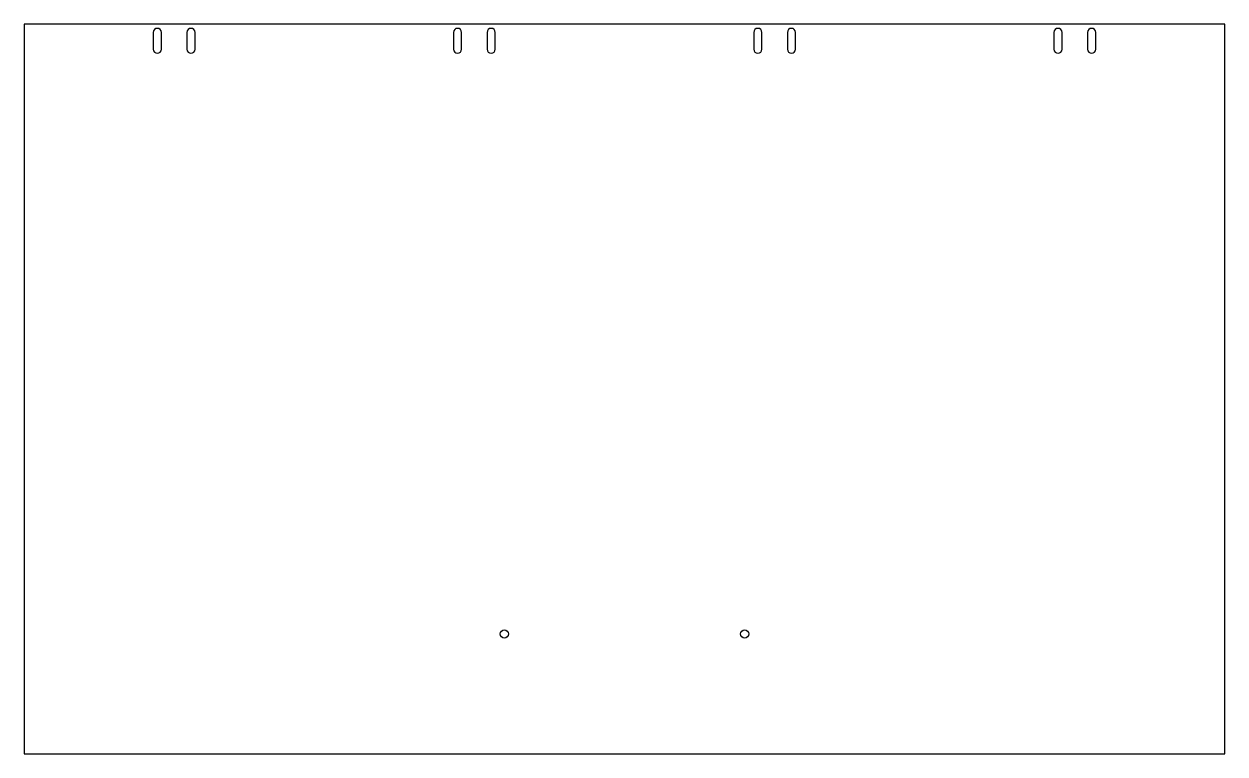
# Model space of a CAD drawing. Header units: millimetres. Extents: x -250 to 250, y -152 to 152.
import ezdxf

# ---------------------------------------------------------------- set-up
doc = ezdxf.new("R2010")
doc.units = ezdxf.units.MM

msp = doc.modelspace()

# ---------------------------------------------------------------- linework, layer by layer
at = {"color": 7, "linetype": 'Continuous', "lineweight": 25}
for p, q in [((-250, 152), (-250, -152)), ((250, 152), (-250, 152)), ((250, -152), (250, 152)), ((-196.2, 148.5), (-196.2, 141.5)), ((-192.8, 141.5), (-192.8, 148.5)), ((-182.2, 148.5), (-182.2, 141.5)), ((-178.8, 141.5), (-178.8, 148.5)), ((-71.2, 148.5), (-71.2, 141.5)), ((-67.8, 141.5), (-67.8, 148.5)), ((-57.2, 148.5), (-57.2, 141.5)), ((-53.8, 141.5), (-53.8, 148.5)), ((53.8, 148.5), (53.8, 141.5)), ((57.2, 141.5), (57.2, 148.5)), ((67.8, 148.5), (67.8, 141.5)), ((71.2, 141.5), (71.2, 148.5)), ((178.8, 148.5), (178.8, 141.5)), ((182.2, 141.5), (182.2, 148.5)), ((192.8, 148.5), (192.8, 141.5)), ((196.2, 141.5), (196.2, 148.5)), ((-250, -152), (250, -152))]:
    msp.add_line(p, q, dxfattribs=at)
for centre in [(-50, -102), (50, -102)]:
    msp.add_circle(centre, 1.7, dxfattribs=at)
for centre, start, end in [((-194.5, 148.5), 0, 180), ((-180.5, 148.5), 0, 180), ((-69.5, 148.5), 0, 180), ((-55.5, 148.5), 0, 180), ((55.5, 148.5), 0, 180), ((69.5, 148.5), 0, 180), ((180.5, 148.5), 0, 180), ((194.5, 148.5), 0, 180), ((-194.5, 141.5), 180, 0), ((-180.5, 141.5), 180, 0), ((-69.5, 141.5), 180, 0), ((-55.5, 141.5), 180, 0), ((55.5, 141.5), 180, 0), ((69.5, 141.5), 180, 0), ((180.5, 141.5), 180, 0), ((194.5, 141.5), 180, 0)]:
    msp.add_arc(centre, 1.7, start, end, dxfattribs=at)

doc.saveas('drawing.dxf')
